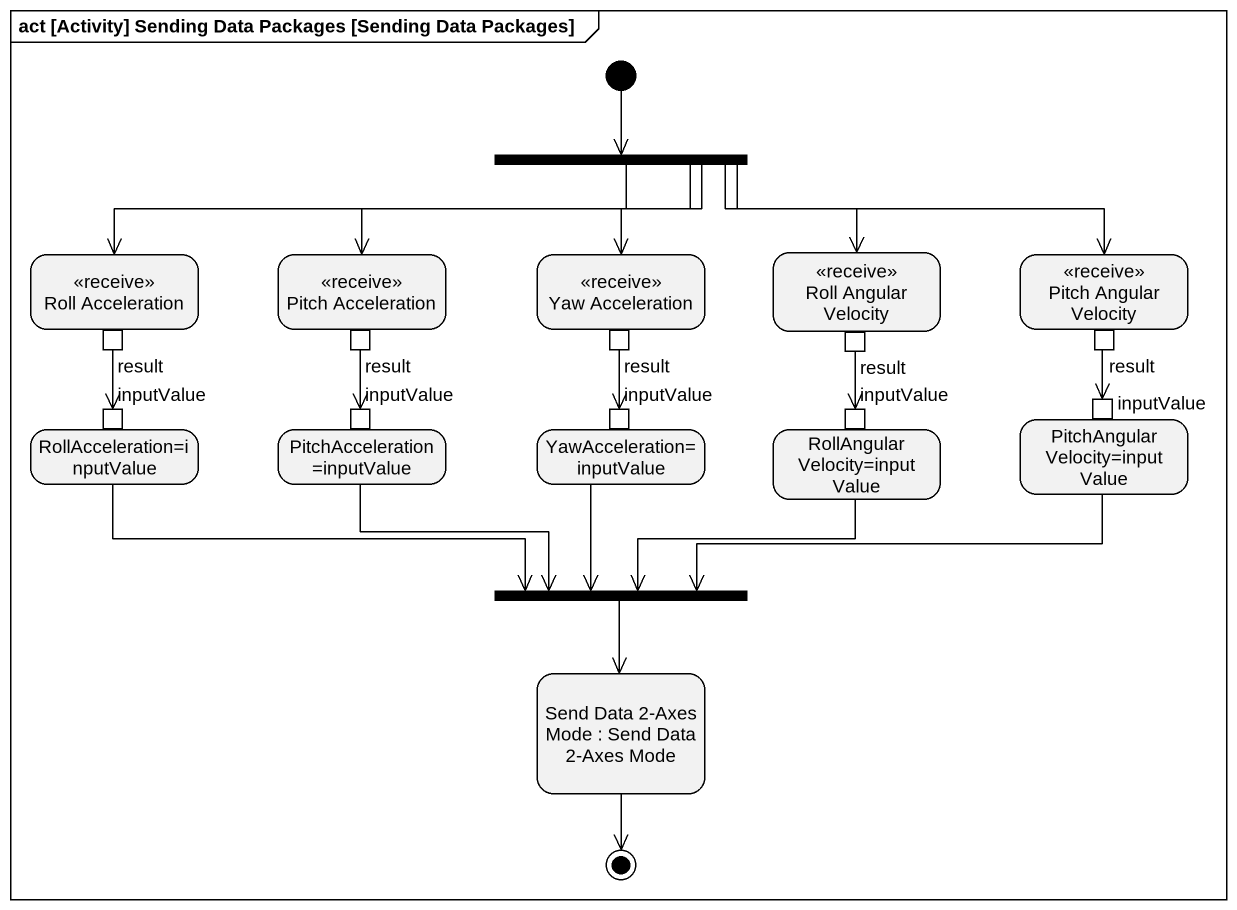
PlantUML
@startuml
mainframe act [Activity] Sending Data Packages [Sending Data Packages]
hide empty description
state fork1 <<fork>>
state "Roll Acceleration" as Roll_Acceleration <<receive>> {
  state result <<outputPin>>
}
state "Pitch Acceleration" as Pitch_Acceleration <<receive>> {
  state "result" as result_2 <<outputPin>>
}
state "Yaw Acceleration" as Yaw_Acceleration <<receive>> {
  state "result" as result_3 <<outputPin>>
}
state "Roll Angular Velocity" as Roll_Angular_Velocity <<receive>> {
  state "result" as result_4 <<outputPin>>
}
state "Pitch Angular Velocity" as Pitch_Angular_Velocity <<receive>> {
  state "result" as result_5 <<outputPin>>
}
state "RollAcceleration=inputValue" as RollAcceleration_inputValue {
  state inputValue <<inputPin>>
}
state "PitchAcceleration=inputValue" as PitchAcceleration_inputValue {
  state "inputValue" as inputValue_2 <<inputPin>>
}
state "YawAcceleration=inputValue" as YawAcceleration_inputValue {
  state "inputValue" as inputValue_3 <<inputPin>>
}
state "RollAngularVelocity=inputValue" as RollAngularVelocity {
  state "inputValue" as inputValue_4 <<inputPin>>
}
state "PitchAngularVelocity=inputValue" as PitchAngularVelocity {
  state "inputValue" as inputValue_5 <<inputPin>>
}
state fork2 <<join>>
state "Send Data 2-Axes Mode : Send Data 2-Axes Mode" as Send_Data_2_Axes_Mode
[*] --> fork1
fork1 -left-> Roll_Acceleration
fork1 -left-> Pitch_Acceleration
fork1 --> Yaw_Acceleration
fork1 -right-> Roll_Angular_Velocity
fork1 -right-> Pitch_Angular_Velocity
result --> inputValue
result_2 --> inputValue_2
result_3 --> inputValue_3
result_4 --> inputValue_4
result_5 --> inputValue_5
RollAcceleration_inputValue -right-> fork2
PitchAcceleration_inputValue -right-> fork2
YawAcceleration_inputValue --> fork2
RollAngularVelocity -left-> fork2
PitchAngularVelocity -left-> fork2
fork2 --> Send_Data_2_Axes_Mode
Send_Data_2_Axes_Mode --> [*]
@enduml
